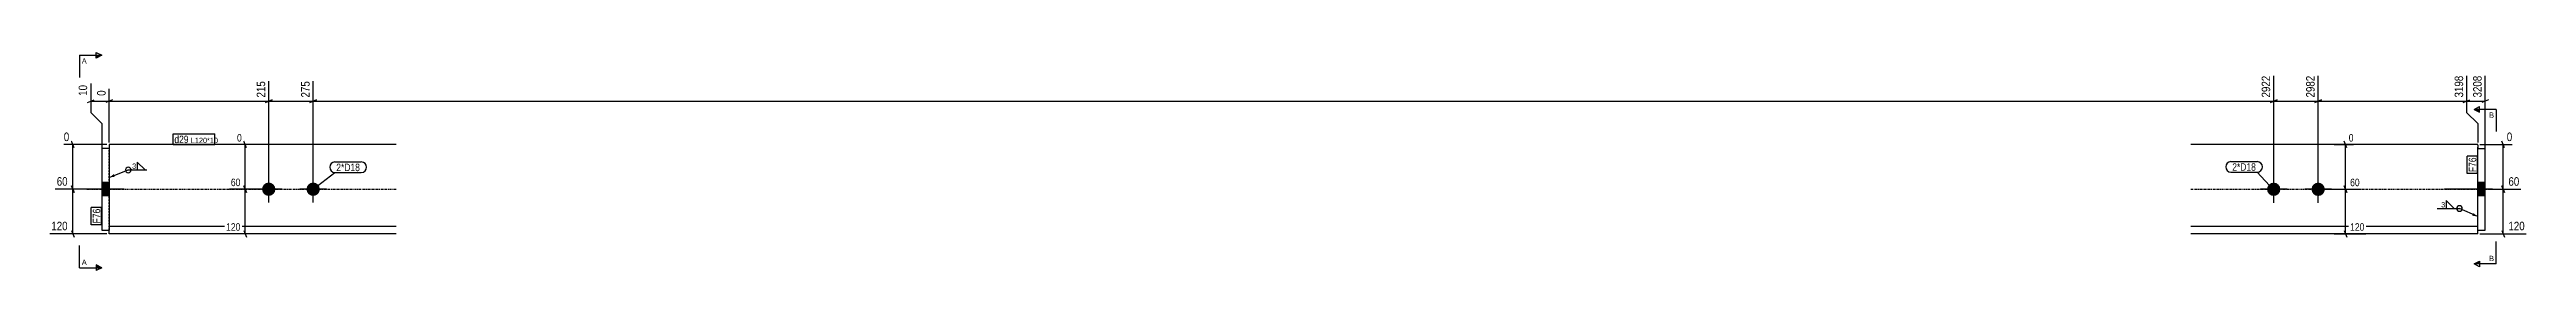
# Model space of a CAD drawing. Header units: millimetres. Extents: x 14 to 31641, y 3 to 1116.
# Drawn here: x 28297 to 31641, y 7 to 301 of the extents above; entities that cross this region are included whole.
import ezdxf

# ---------------------------------------------------------------- set-up
doc = ezdxf.new("R2010")
doc.units = ezdxf.units.MM
doc.linetypes.add('DXK_LINE_DOT2', pattern=[3.9198, 1.9599, -1.9599])
doc.linetypes.add('DXK_LINE_DOT3', pattern=[5.9187, 2.979, -0.9799, 0.9799, -0.9799])
for name, color, linetype in [('MÅLSÆTNING', 7, 'Continuous'), ('STÅL', 7, 'Continuous'), ('TEKST', 7, 'Continuous')]:
    doc.layers.add(name, color=color, linetype=linetype)
doc.styles.add('Arial', font='ARIAL.TTF', dxfattribs={"height": 0.2})
doc.styles.add('Arial Narrow', font='ARIALN.TTF', dxfattribs={"height": 0.2})

msp = doc.modelspace()

# ---------------------------------------------------------------- hatches: boundary and pattern name
at = {"layer": 'STÅL', "linetype": 'Continuous'}
for points in [[(28367.3, 125.6), (28367.3, 107.6), (28377.3, 107.6), (28377.3, 125.6)], [(28367.3, 125.6), (28367.3, 107.6), (28377.3, 107.6), (28377.3, 125.6)], [(28592.7, 107.6, -1), (28592.7, 125.6, -1)], [(28652.7, 107.6, -1), (28652.7, 125.6, -1)], [(31299.7, 107.5, -1), (31299.7, 125.5, -1)], [(31359.7, 107.5, -1), (31359.7, 125.5, -1)], [(31575.2, 125.6), (31575.2, 107.6), (31585.2, 107.6), (31585.2, 125.6)], [(31575.2, 125.6), (31575.2, 107.6), (31585.2, 107.6), (31585.2, 125.6)]]:
    msp.add_hatch(color=96, dxfattribs=at).paths.add_polyline_path(points)
at = {"layer": 'TEKST', "linetype": 'Continuous'}
for points in [[(28384.9, 133.4), (28377.3, 132.4), (28383.6, 136.9)], [(31569.1, 84.5), (31575.2, 79.8), (31567.6, 81.1)]]:
    msp.add_hatch(color=3, dxfattribs=at).paths.add_polyline_path(points)

# ---------------------------------------------------------------- linework, layer by layer
at = {"layer": 'MÅLSÆTNING', "color": 7, "linetype": 'Continuous'}
for p, q in [((31299.7, 119.5), (31299.7, 269.4)), ((31359.7, 119.5), (31359.7, 269.4)), ((31359.7, 119.5), (31359.7, 269.4)), ((31560.2, 269.4), (31560.2, 220)), ((31585.2, 119.6), (31585.2, 269.4)), ((28347.8, 233.2), (28356.8, 236.8)), ((28352.3, 259.1), (28352.3, 220)), ((28352.3, 235), (28377.3, 235)), ((28381.8, 236.8), (28372.8, 233.2)), ((28377.3, 179.6), (28377.3, 251.8)), ((28597.2, 236.8), (28588.2, 233.2)), ((28588.2, 233.2), (28597.2, 236.8)), ((28592.7, 119.6), (28592.7, 262.1)), ((28592.7, 119.6), (28592.7, 262.1)), ((28592.7, 235), (28652.7, 235)), ((28648.2, 233.2), (28657.2, 236.8)), ((28652.7, 119.6), (28652.7, 262.1)), ((31295.2, 233.2), (31304.2, 236.8)), ((31364.2, 236.8), (31355.2, 233.2)), ((31355.2, 233.2), (31364.2, 236.8)), ((31555.7, 233.2), (31564.7, 236.8)), ((31560.2, 235), (31585.2, 235)), ((31589.7, 236.8), (31580.7, 233.2)), ((28352.3, 220), (28367.3, 205)), ((28367.3, 205), (28367.3, 119.6)), ((31560.2, 220), (31575.2, 205)), ((31560.2, 220), (31575.2, 205)), ((31575.2, 205), (31575.2, 179.6)), ((31575.2, 205), (31575.2, 179.6)), ((28374.3, 176.6), (28316, 176.6)), ((28330.2, 172.1), (28326.6, 181.1)), ((28328.4, 116.6), (28328.4, 176.6)), ((28579.5, 176.6), (28549.9, 176.6)), ((28562.6, 172.1), (28559, 181.1)), ((28560.8, 116.6), (28560.8, 176.6)), ((31381.3, 176.6), (31407.4, 176.6)), ((31398.3, 172.1), (31394.7, 181.1)), ((31396.5, 116.5), (31396.5, 176.6)), ((31578.2, 176.6), (31621.7, 176.6)), ((31611.1, 172.1), (31607.5, 181.1)), ((28364.3, 116.6), (28304.3, 116.6)), ((28364.3, 116.6), (28304.3, 116.6)), ((28326.6, 121.1), (28330.2, 112.1)), ((28330.2, 112.1), (28326.6, 121.1)), ((28328.4, 56.6), (28328.4, 116.6)), ((28589.7, 116.6), (28539.7, 116.6)), ((28589.7, 116.6), (28539.7, 116.6)), ((28559, 121.1), (28562.6, 112.1)), ((28562.6, 112.1), (28559, 121.1)), ((28560.8, 56.6), (28560.8, 116.6)), ((31362.7, 116.5), (31417.6, 116.5)), ((31362.7, 116.5), (31417.6, 116.5)), ((31394.7, 121), (31398.3, 112)), ((31398.3, 112), (31394.7, 121)), ((31396.5, 56.6), (31396.5, 116.5)), ((31588.2, 116.5), (31633.4, 116.5)), ((31611.1, 112), (31607.5, 121)), ((31609.3, 56.6), (31609.3, 116.5)), ((28374.3, 56.6), (28297, 56.6)), ((28326.6, 61.1), (28330.2, 52.1)), ((28579.5, 56.6), (28533.3, 56.6)), ((28559, 61.1), (28562.6, 52.1)), ((31381.3, 56.6), (31424, 56.6)), ((31394.7, 61.1), (31398.3, 52.1)), ((31578.2, 56.6), (31640.7, 56.6)), ((31607.5, 61.1), (31611.1, 52.1))]:
    msp.add_line(p, q, dxfattribs=at)
at = {"layer": 'STÅL', "color": 2, "linetype": 'Continuous'}
for p, q in [((28377.3, 171.6), (28367.3, 171.6)), ((28367.3, 171.6), (28367.3, 61.6)), ((28764.7, 176.6), (28377.3, 176.6)), ((28377.3, 176.6), (28377.3, 172.6)), ((28377.3, 172.6), (28377.3, 171.6)), ((28377.3, 171.6), (28377.3, 61.6)), ((31575.2, 176.6), (31187.7, 176.6)), ((31575.2, 176.1), (31575.2, 176.6)), ((31575.2, 176.1), (31575.2, 171.6)), ((31575.2, 61.6), (31575.2, 171.6)), ((31575.2, 171.6), (31585.2, 171.6)), ((31585.2, 61.6), (31585.2, 171.6)), ((28367.3, 61.6), (28377.3, 61.6)), ((28764.7, 66.6), (28377.3, 66.6)), ((28377.3, 56.6), (28377.3, 61.6)), ((28764.7, 56.6), (28377.3, 56.6)), ((31575.2, 66.6), (31187.7, 66.6)), ((31575.2, 56.6), (31187.7, 56.6)), ((31575.2, 56.6), (31575.2, 61.6)), ((31575.2, 61.6), (31585.2, 61.6))]:
    msp.add_line(p, q, dxfattribs=at)
at = {"layer": 'STÅL', "color": 7, "linetype": 'DXK_LINE_DOT2'}
for p, q in [((28377.3, 61.6), (28377.3, 171.6)), ((31575.2, 61.6), (31575.2, 174.7))]:
    msp.add_line(p, q, dxfattribs=at)
at = {"layer": 'STÅL', "color": 96, "linetype": 'Continuous'}
for p, q in [((28592.7, 98.6), (28592.7, 134.6)), ((28652.7, 98.6), (28652.7, 134.6)), ((31299.7, 98.5), (31299.7, 134.5)), ((31359.7, 98.5), (31359.7, 134.5)), ((28397.3, 116.6), (28332.3, 116.6)), ((28397.3, 116.6), (28332.3, 116.6)), ((28377.3, 125.6), (28367.3, 125.6)), ((28377.3, 125.6), (28367.3, 125.6)), ((28377.3, 107.6), (28367.3, 107.6)), ((28377.3, 107.6), (28367.3, 107.6)), ((28610.7, 116.6), (28574.7, 116.6)), ((28670.7, 116.6), (28634.7, 116.6)), ((31317.7, 116.5), (31281.7, 116.5)), ((31377.7, 116.5), (31341.7, 116.5)), ((31595.2, 116.6), (31530.2, 116.6)), ((31595.2, 116.6), (31530.2, 116.6)), ((31585.2, 125.6), (31575.2, 125.6)), ((31585.2, 125.6), (31575.2, 125.6)), ((31585.2, 107.6), (31575.2, 107.6)), ((31585.2, 107.6), (31575.2, 107.6))]:
    msp.add_line(p, q, dxfattribs=at)
at = {"layer": 'STÅL', "color": 7, "linetype": 'DXK_LINE_DOT3'}
for p, q in [((28347.3, 116.6), (28764.7, 116.6)), ((31187.7, 116.6), (31605.2, 116.6))]:
    msp.add_line(p, q, dxfattribs=at)
at = {"layer": 'TEKST', "color": 3, "linetype": 'Continuous'}
msp.add_line((31575.2, 79.8), (31550.6, 90.7), dxfattribs=at)
msp.add_arc((31550.6, 90.7), 3.75, 270, 90, dxfattribs=at)

# ---------------------------------------------------------------- wipeouts: each hides what was drawn before it
at = {"color": 0, "linetype": 'Continuous'}
for points in [[(28346.9, 285.6), (28346.9, 293.1), (28340.3, 293.1), (28340.3, 285.6)], [(28346.9, 14.7), (28346.9, 22.2), (28340.3, 22.2), (28340.3, 14.7)], [(31597.2, 19.8), (31597.2, 27.3), (31590.5, 27.3), (31590.5, 19.8)]]:
    msp.add_wipeout(points, dxfattribs=at).dxf.layer = 'TEKST'
at = {"color": 0}
for points in [[(28413.5, 143.4), (28413.5, 152.1), (28407.7, 152.1), (28407.7, 143.4)], [(28715.9, 141), (28715.9, 151.5), (28683.9, 151.5), (28683.9, 141)]]:
    msp.add_wipeout(points, dxfattribs=at).dxf.layer = 'TEKST'

# ---------------------------------------------------------------- next in the draw order: hatches: boundary and pattern name
at = {"layer": 'TEKST', "linetype": 'Continuous'}
for points in [[(28359.8, 293.1), (28359.8, 296.9), (28367.3, 296.9)], [(28359.8, 11), (28359.8, 14.7), (28367.3, 11)], [(31577.7, 19.8), (31577.7, 16.1), (31570.2, 16.1)]]:
    msp.add_hatch(color=30, dxfattribs=at).paths.add_polyline_path(points)

# ---------------------------------------------------------------- next in the draw order: linework, layer by layer
at = {"layer": 'TEKST', "color": 7, "linetype": 'Continuous'}
for p, q in [((28337.3, 296.9), (28367.3, 296.9)), ((28337.3, 11), (28337.3, 41)), ((28337.3, 11), (28367.3, 11)), ((31600.2, 16.1), (31570.2, 16.1))]:
    msp.add_line(p, q, dxfattribs=at)
at = {"layer": 'TEKST', "color": 30, "linetype": 'Continuous'}
for p, q in [((28359.8, 293.1), (28359.8, 300.6)), ((28359.8, 300.6), (28367.3, 296.9)), ((28367.3, 296.9), (28359.8, 293.1)), ((28367.3, 11), (28359.8, 14.7)), ((28359.8, 14.7), (28359.8, 7.2)), ((28367.3, 11), (28359.8, 7.2)), ((31570.2, 16.1), (31577.7, 19.8)), ((31577.7, 12.3), (31570.2, 16.1)), ((31577.7, 19.8), (31577.7, 12.3))]:
    msp.add_line(p, q, dxfattribs=at)
at = {"layer": 'TEKST', "color": 3, "linetype": 'Continuous'}
for p, q in [((28377.3, 132.4), (28403, 142.5)), ((28403, 142.5), (28427.9, 142.5)), ((28425.7, 142.5), (28415, 153.2)), ((28415, 153.2), (28415, 142.5)), ((28415, 142.5), (28425.7, 142.5))]:
    msp.add_line(p, q, dxfattribs=at)
for start, end in [(90, 270), (270, 90)]:
    msp.add_arc((28403, 142.5), 3.75, start, end, dxfattribs=at)

# ---------------------------------------------------------------- next in the draw order: texts
at = {"layer": 'TEKST', "color": 3, "linetype": 'Continuous', "style": 'Arial'}
for s, p in [('A', (28340.3, 285.6)), ('A', (28340.3, 14.7)), ('B', (31590.5, 19.8))]:
    msp.add_text(s, height=7.16, dxfattribs=at).set_placement(p)
at = {"layer": 'TEKST', "color": 3, "style": 'Arial Narrow'}
msp.add_text('3', height=7.16, dxfattribs=at).set_placement((28408.3, 144))

# ---------------------------------------------------------------- next in the draw order: wipeouts: each hides what was drawn before it
at = {"color": 0, "linetype": 'Continuous'}
for points, layer in [([(31582.8, 271.8), (31566, 271.8), (31566, 237.7), (31582.8, 237.7)], 'MÅLSÆTNING'), ([(28374.9, 252), (28358.1, 252), (28358.1, 239.9), (28374.9, 239.9)], 'MÅLSÆTNING'), ([(28650.3, 264.5), (28633.5, 264.5), (28633.5, 237.7), (28650.3, 237.7)], 'MÅLSÆTNING'), ([(28325.7, 179), (28325.7, 195.8), (28313.6, 195.8), (28313.6, 179)], 'MÅLSÆTNING'), ([(28558.4, 178.7), (28558.4, 193.4), (28547.8, 193.4), (28547.8, 178.7)], 'MÅLSÆTNING'), ([(31409.5, 178.7), (31409.5, 193.4), (31398.9, 193.4), (31398.9, 178.7)], 'MÅLSÆTNING'), ([(28323.5, 119), (28323.5, 135.8), (28304.1, 135.8), (28304.1, 119)], 'MÅLSÆTNING'), ([(31633.6, 118.9), (31633.6, 135.7), (31614.2, 135.7), (31614.2, 118.9)], 'MÅLSÆTNING'), ([(28556.5, 118.7), (28556.5, 133.4), (28539.5, 133.4), (28539.5, 118.7)], 'MÅLSÆTNING'), ([(31417.8, 118.6), (31417.8, 133.3), (31400.8, 133.3), (31400.8, 118.6)], 'MÅLSÆTNING'), ([(28323.5, 59), (28323.5, 75.8), (28296.8, 75.8), (28296.8, 59)], 'MÅLSÆTNING'), ([(28556.5, 58.7), (28556.5, 73.4), (28533.1, 73.4), (28533.1, 58.7)], 'MÅLSÆTNING'), ([(31424.2, 58.7), (31424.2, 73.4), (31400.8, 73.4), (31400.8, 58.7)], 'MÅLSÆTNING'), ([(31640.9, 59), (31640.9, 75.8), (31614.2, 75.8), (31614.2, 59)], 'MÅLSÆTNING'), ([(31597.2, 212.8), (31597.2, 220.3), (31590.5, 220.3), (31590.5, 212.8)], 'TEKST')]:
    msp.add_wipeout(points, dxfattribs=at).dxf.layer = layer
at = {"color": 0}
for points in [[(28484.5, 178.7), (28484.5, 189.2), (28465.3, 189.2), (28465.3, 178.7)], [(28715.9, 141), (28715.9, 151.5), (28683.9, 151.5), (28683.9, 141)], [(31275.6, 141.5), (31275.6, 152), (31243.7, 152), (31243.7, 141.5)], [(31573.1, 159.4), (31562.6, 159.4), (31562.6, 139.6), (31573.1, 139.6)], [(31530.9, 91.6), (31530.9, 100.3), (31525.2, 100.3), (31525.2, 91.6)], [(28365.2, 90.4), (28354.7, 90.4), (28354.7, 70.6), (28365.2, 70.6)]]:
    msp.add_wipeout(points, dxfattribs=at).dxf.layer = 'TEKST'

# ---------------------------------------------------------------- next in the draw order: linework, layer by layer
at = {"layer": 'MÅLSÆTNING', "color": 7, "linetype": 'Continuous'}
for p, q in [((31560.2, 269.4), (31560.2, 220)), ((28381.8, 236.8), (28372.8, 233.2)), ((28377.3, 179.6), (28377.3, 251.8)), ((28377.3, 235), (28592.7, 235)), ((28657.2, 236.8), (28648.2, 233.2)), ((28652.7, 119.6), (28652.7, 262.1)), ((28652.7, 235), (31299.7, 235)), ((31359.7, 235), (31560.2, 235)), ((31555.7, 233.2), (31564.7, 236.8)), ((31609.3, 116.5), (31609.3, 176.6)), ((31588.2, 116.5), (31633.4, 116.5)), ((31607.5, 121), (31611.1, 112))]:
    msp.add_line(p, q, dxfattribs=at)
at = {"layer": 'TEKST', "color": 30, "linetype": 'Continuous'}
msp.add_line((31577.7, 220.3), (31577.7, 227.8), dxfattribs=at)
at = {"layer": 'TEKST', "color": 7, "linetype": 'Continuous'}
for p, q in [((28652.7, 116.6), (28682.1, 139.2)), ((28682.1, 153.3), (28717.7, 153.3)), ((28682.1, 139.2), (28717.7, 139.2)), ((31600.2, 16.1), (31600.2, 46.1))]:
    msp.add_line(p, q, dxfattribs=at)
at = {"layer": 'TEKST', "color": 3, "linetype": 'Continuous'}
for p, q in [((31543.2, 90.7), (31532.5, 101.4)), ((31532.5, 101.4), (31532.5, 90.7)), ((31520.5, 90.7), (31550.6, 90.7)), ((31532.5, 90.7), (31543.2, 90.7))]:
    msp.add_line(p, q, dxfattribs=at)
at = {"layer": 'TEKST', "color": 7, "linetype": 'Continuous'}
for centre, start, end in [((28682.1, 146.2), 90, 270), ((28717.7, 146.2), 270, 90)]:
    msp.add_arc(centre, 7.05, start, end, dxfattribs=at)
at = {"layer": 'TEKST', "color": 3, "linetype": 'Continuous'}
msp.add_arc((31550.6, 90.7), 3.75, 90, 270, dxfattribs=at)

# ---------------------------------------------------------------- next in the draw order: texts
at = {"layer": 'MÅLSÆTNING', "color": 3, "linetype": 'Continuous', "style": 'Arial Narrow'}
for s, p in [('3208', (31580.4, 240.1)), ('275', (28647.9, 240.1))]:
    msp.add_text(s, height=11.45, rotation=90.0002, dxfattribs=at).set_placement(p)
for s, height, p in [('0', 11.5, (28316, 181.4)), ('0', 10, (28549.9, 180.8)), ('0', 10, (31401, 180.8)), ('60', 11.45, (28306.5, 121.4)), ('60', 10.02, (28541.6, 120.8)), ('60', 10.02, (31402.9, 120.7)), ('60', 11.45, (31616.6, 121.3)), ('120', 11.45, (28299.2, 61.4)), ('120', 10.02, (28535.2, 60.8)), ('120', 10.02, (31402.9, 60.8)), ('120', 11.45, (31616.6, 61.4))]:
    msp.add_text(s, height=height, dxfattribs=at).set_placement(p)
at = {"layer": 'TEKST', "color": 3, "linetype": 'Continuous', "style": 'Arial'}
msp.add_text('B', height=7.16, dxfattribs=at).set_placement((31590.5, 212.8))
at = {"layer": 'TEKST', "color": 3, "style": 'Arial Narrow'}
for s, height, p in [('2*D18', 10.02, (28683.9, 141)), ('3', 7.16, (31525.8, 92.2))]:
    msp.add_text(s, height=height, dxfattribs=at).set_placement(p)

# ---------------------------------------------------------------- next in the draw order: wipeouts: each hides what was drawn before it
at = {"color": 0, "linetype": 'Continuous'}
msp.add_wipeout([(28349.9, 259.4), (28333.1, 259.4), (28333.1, 239.9), (28349.9, 239.9)], dxfattribs=at).dxf.layer = 'MÅLSÆTNING'
at = {"color": 0}
for points in [[(28484.5, 178.7), (28484.5, 189.2), (28465.3, 189.2), (28465.3, 178.7)], [(31275.6, 141.5), (31275.6, 152), (31243.7, 152), (31243.7, 141.5)], [(31573.1, 159.4), (31562.6, 159.4), (31562.6, 139.6), (31573.1, 139.6)], [(28365.2, 90.4), (28354.7, 90.4), (28354.7, 70.6), (28365.2, 70.6)]]:
    msp.add_wipeout(points, dxfattribs=at).dxf.layer = 'TEKST'

# ---------------------------------------------------------------- next in the draw order: linework, layer by layer
at = {"layer": 'TEKST', "color": 7, "linetype": 'Continuous'}
for p, q in [((28337.3, 296.9), (28337.3, 266.9)), ((28463.5, 176.9), (28463.5, 191)), ((31241.9, 153.8), (31277.4, 153.8)), ((31241.9, 139.7), (31277.4, 139.7)), ((31299.5, 115.7), (31277.4, 139.7)), ((31560.8, 137.8), (31560.8, 161.2)), ((31574.9, 161.2), (31560.8, 161.2)), ((31574.9, 137.8), (31560.8, 137.8)), ((31574.9, 137.8), (31574.9, 161.2)), ((28352.9, 68.8), (28352.9, 92.2)), ((28367, 92.2), (28352.9, 92.2)), ((28367, 68.8), (28352.9, 68.8)), ((28367, 68.8), (28367, 92.2))]:
    msp.add_line(p, q, dxfattribs=at)
for centre, start, end in [((31241.9, 146.7), 90, 270), ((31277.4, 146.7), 270, 90)]:
    msp.add_arc(centre, 7.05, start, end, dxfattribs=at)

# ---------------------------------------------------------------- next in the draw order: texts
at = {"layer": 'MÅLSÆTNING', "color": 3, "linetype": 'Continuous', "style": 'Arial Narrow'}
for s, height, p in [('10', 11.45, (28347.5, 242.3)), ('0', 11.5, (28372.5, 242.3))]:
    msp.add_text(s, height=height, rotation=90.0002, dxfattribs=at).set_placement(p)
at = {"layer": 'TEKST', "color": 3, "style": 'Arial Narrow'}
msp.add_text('2*D18', height=10.02, dxfattribs=at).set_placement((31243.7, 141.5))
for p in [(31573.1, 139.6), (28365.2, 70.6)]:
    msp.add_text('F76', height=10.02, rotation=90.0002, dxfattribs=at).set_placement(p)

# ---------------------------------------------------------------- next in the draw order: wipeouts: each hides what was drawn before it
at = {"color": 0, "linetype": 'Continuous'}
for points in [[(31297.3, 271.8), (31280.5, 271.8), (31280.5, 237.7), (31297.3, 237.7)], [(31557.8, 271.8), (31541, 271.8), (31541, 237.7), (31557.8, 237.7)], [(28590.3, 264.5), (28573.5, 264.5), (28573.5, 237.7), (28590.3, 237.7)], [(31624.1, 179), (31624.1, 195.8), (31612, 195.8), (31612, 179)]]:
    msp.add_wipeout(points, dxfattribs=at).dxf.layer = 'MÅLSÆTNING'
at = {"color": 0}
msp.add_wipeout([(28518.2, 178.7), (28518.2, 186.2), (28487.6, 186.2), (28487.6, 178.7)], dxfattribs=at).dxf.layer = 'TEKST'

# ---------------------------------------------------------------- next in the draw order: hatches: boundary and pattern name
at = {"layer": 'TEKST', "linetype": 'Continuous'}
msp.add_hatch(color=30, dxfattribs=at).paths.add_polyline_path([(31577.7, 224.1), (31577.7, 220.3), (31570.2, 224.1)])

# ---------------------------------------------------------------- next in the draw order: linework, layer by layer
at = {"layer": 'MÅLSÆTNING', "color": 7, "linetype": 'Continuous'}
for p, q in [((31299.7, 119.5), (31299.7, 269.4)), ((31304.2, 236.8), (31295.2, 233.2)), ((31299.7, 235), (31359.7, 235))]:
    msp.add_line(p, q, dxfattribs=at)
at = {"layer": 'TEKST', "color": 30, "linetype": 'Continuous'}
for q in [(31577.7, 227.8), (31577.7, 220.3)]:
    msp.add_line((31570.2, 224.1), q, dxfattribs=at)
at = {"layer": 'TEKST', "color": 7, "linetype": 'Continuous'}
for q in [(31570.2, 224.1), (31600.2, 194.1)]:
    msp.add_line((31600.2, 224.1), q, dxfattribs=at)

# ---------------------------------------------------------------- next in the draw order: texts
at = {"layer": 'MÅLSÆTNING', "color": 3, "linetype": 'Continuous', "style": 'Arial Narrow'}
for s, p in [('2922', (31294.9, 240.1)), ('3198', (31555.4, 240.1)), ('215', (28587.9, 240.1))]:
    msp.add_text(s, height=11.45, rotation=90.0002, dxfattribs=at).set_placement(p)
msp.add_text('0', height=11.5, dxfattribs=at).set_placement((31614.4, 181.4))

# ---------------------------------------------------------------- next in the draw order: wipeouts: each hides what was drawn before it
at = {"color": 0}
msp.add_wipeout([(28518.2, 178.7), (28518.2, 186.2), (28487.6, 186.2), (28487.6, 178.7)], dxfattribs=at).dxf.layer = 'TEKST'

# ---------------------------------------------------------------- next in the draw order: linework, layer by layer
at = {"layer": 'TEKST', "color": 7, "linetype": 'Continuous'}
for p, q in [((28463.5, 191), (28520, 191)), ((28463.5, 176.9), (28520, 176.9)), ((28520, 176.9), (28520, 191))]:
    msp.add_line(p, q, dxfattribs=at)

# ---------------------------------------------------------------- next in the draw order: texts
at = {"layer": 'TEKST', "color": 3, "style": 'Arial Narrow'}
for s, height, p in [('d29', 10.02, (28465.3, 178.7)), ('L120*10', 7.16, (28487.6, 178.7))]:
    msp.add_text(s, height=height, dxfattribs=at).set_placement(p)

# ---------------------------------------------------------------- next in the draw order: wipeouts: each hides what was drawn before it
at = {"color": 0, "linetype": 'Continuous'}
msp.add_wipeout([(31357.3, 271.8), (31340.5, 271.8), (31340.5, 237.7), (31357.3, 237.7)], dxfattribs=at).dxf.layer = 'MÅLSÆTNING'

# ---------------------------------------------------------------- next in the draw order: texts
at = {"layer": 'MÅLSÆTNING', "color": 3, "linetype": 'Continuous', "style": 'Arial Narrow'}
msp.add_text('2982', height=11.45, rotation=90.0002, dxfattribs=at).set_placement((31354.9, 240.1))

doc.saveas('drawing.dxf')
